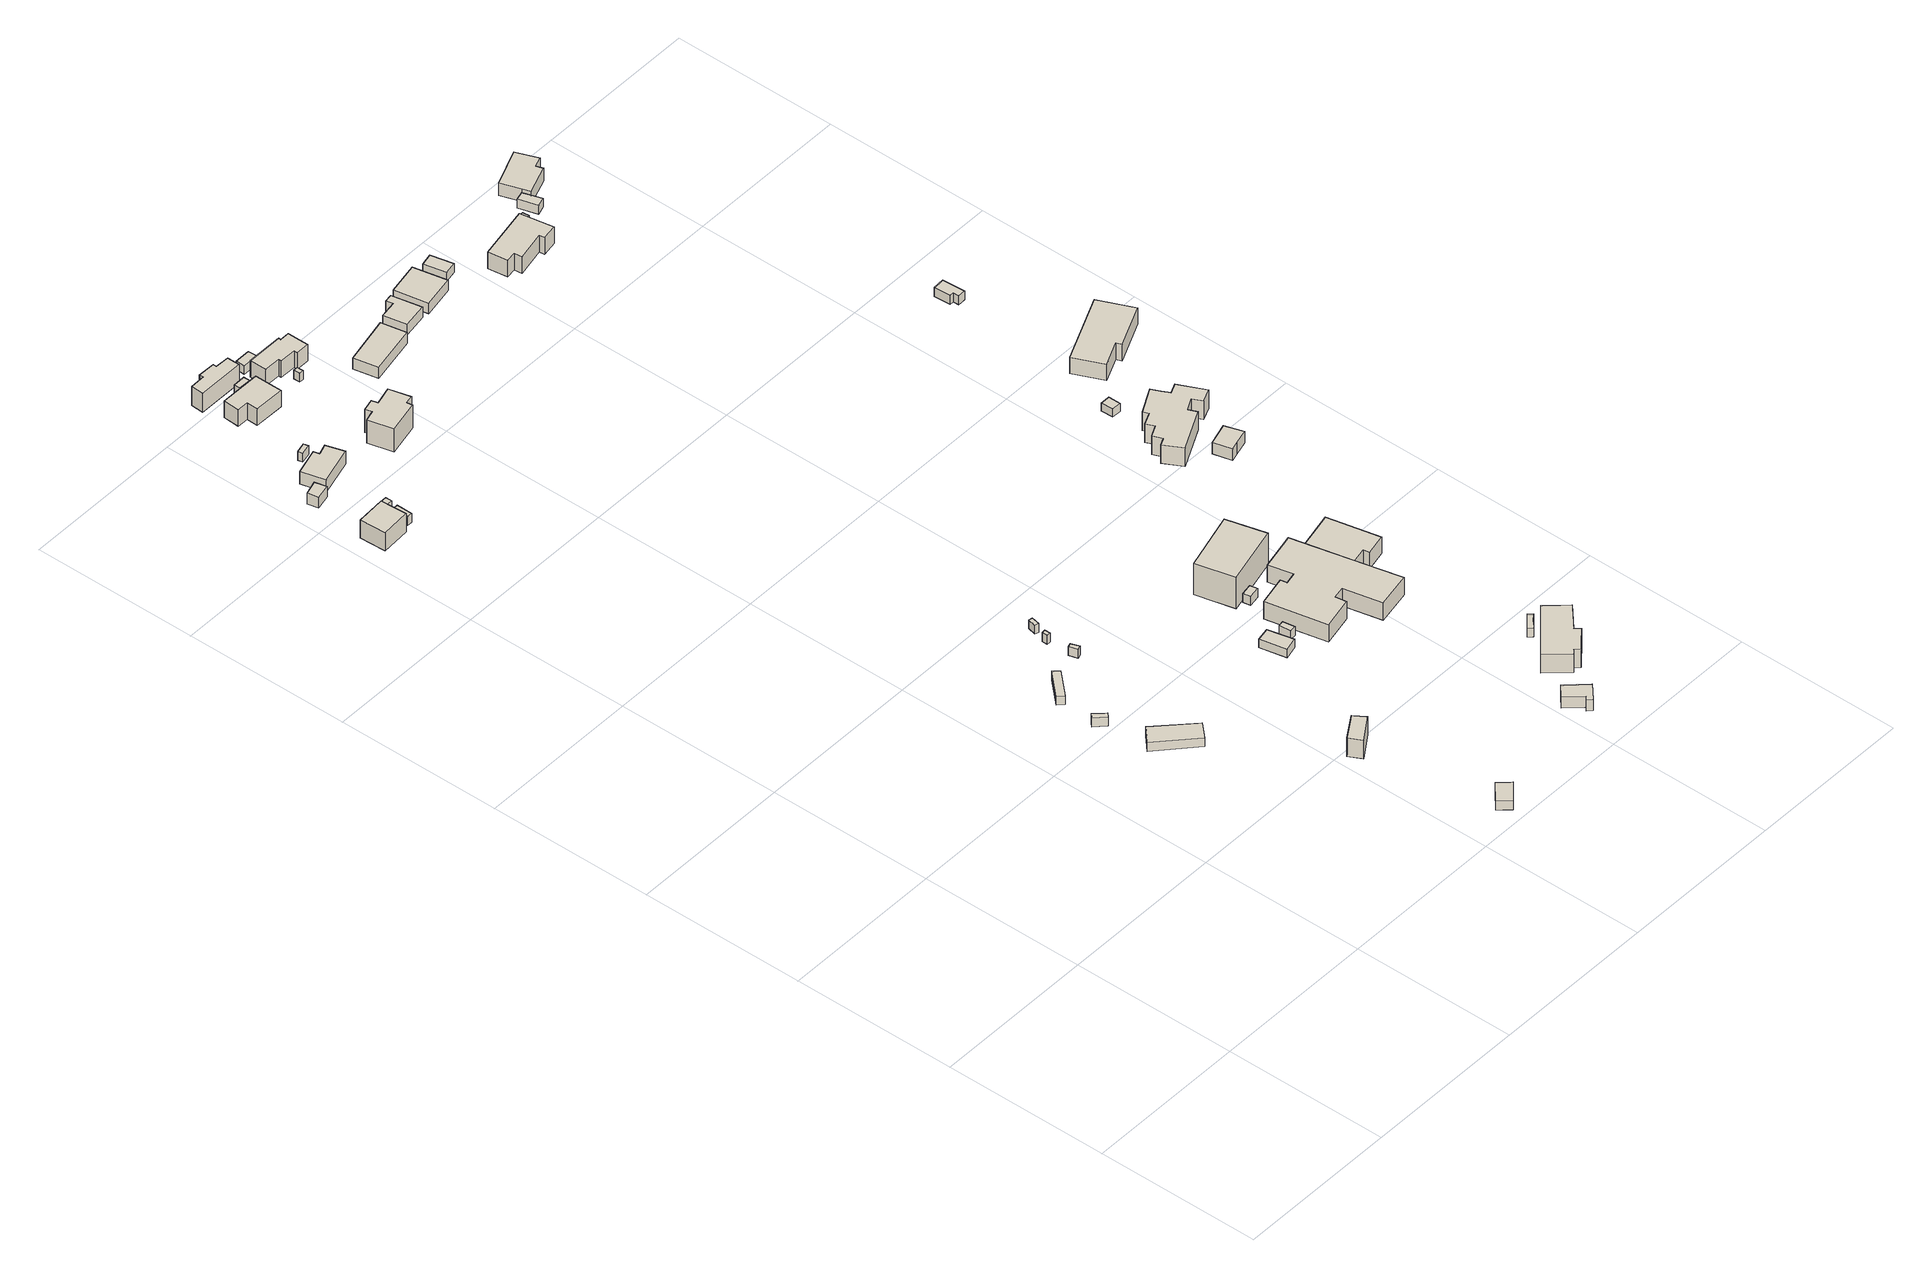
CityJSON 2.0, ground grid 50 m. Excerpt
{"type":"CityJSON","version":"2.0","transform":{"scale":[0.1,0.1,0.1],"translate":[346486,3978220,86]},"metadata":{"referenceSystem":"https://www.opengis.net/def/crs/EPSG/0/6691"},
"CityObjects":{
"building1":{"type":"Building","attributes":{"measuredHeight":3},"geometry":[{"type":"Solid","lod":"1","boundaries":[[[[0,1,2,3]],[[2,4,5,3]],[[1,6,4,2]],[[0,7,6,1]],[[3,5,7,0]],[[4,6,7,5]]]]}]},
"building2":{"type":"Building","attributes":{"measuredHeight":3},"geometry":[{"type":"Solid","lod":"1","boundaries":[[[[8,9,10,11]],[[10,12,13,11]],[[9,14,12,10]],[[8,15,14,9]],[[11,13,15,8]],[[12,14,15,13]]]]}]},
"building3":{"type":"Building","attributes":{"measuredHeight":3},"geometry":[{"type":"Solid","lod":"1","boundaries":[[[[16,17,18,19]],[[18,20,21,19]],[[17,22,20,18]],[[16,23,22,17]],[[19,21,23,16]],[[20,22,23,21]]]]}]},
"building4":{"type":"Building","attributes":{"measuredHeight":7},"geometry":[{"type":"Solid","lod":"1","boundaries":[[[[24,25,26,27]],[[26,28,29,27]],[[25,30,28,26]],[[24,31,30,25]],[[27,29,31,24]],[[28,30,31,29]]]]}]},
"building5":{"type":"Building","attributes":{"measuredHeight":3.7},"geometry":[{"type":"Solid","lod":"1","boundaries":[[[[32,33,34,35]],[[34,36,37,35]],[[33,38,36,34]],[[32,39,38,33]],[[35,37,39,32]],[[36,38,39,37]]]]}]},
"building6":{"type":"Building","attributes":{"measuredHeight":3},"geometry":[{"type":"Solid","lod":"1","boundaries":[[[[40,41,42,43]],[[42,44,45,43]],[[41,46,44,42]],[[40,47,46,41]],[[43,45,47,40]],[[44,46,47,45]]]]}]},
"building7":{"type":"Building","attributes":{"measuredHeight":3},"geometry":[{"type":"Solid","lod":"1","boundaries":[[[[48,49,50,51]],[[50,52,53,51]],[[49,54,52,50]],[[48,55,54,49]],[[51,53,55,48]],[[52,54,55,53]]]]}]},
"building8":{"type":"Building","attributes":{"measuredHeight":3},"geometry":[{"type":"Solid","lod":"1","boundaries":[[[[56,57,58,59]],[[58,60,61,59]],[[57,62,60,58]],[[56,63,62,57]],[[59,61,63,56]],[[60,62,63,61]]]]}]},
"building9":{"type":"Building","attributes":{"measuredHeight":3},"geometry":[{"type":"Solid","lod":"1","boundaries":[[[[64,65,66,67]],[[66,68,69,67]],[[65,70,68,66]],[[64,71,70,65]],[[67,69,71,64]],[[68,70,71,69]]]]}]},
"building10":{"type":"Building","attributes":{"measuredHeight":7.5},"geometry":[{"type":"Solid","lod":"1","boundaries":[[[[72,73,74,75]],[[74,76,77,75]],[[73,78,76,74]],[[72,79,78,73]],[[75,77,79,72]],[[76,78,79,77]]]]}]},
"building11":{"type":"Building","attributes":{"measuredHeight":3},"geometry":[{"type":"Solid","lod":"1","boundaries":[[[[80,81,82,83]],[[82,84,85,83]],[[81,86,84,82]],[[80,87,86,81]],[[83,85,87,80]],[[84,86,87,85]]]]}]},
"building12":{"type":"Building","attributes":{"measuredHeight":4.7},"geometry":[{"type":"Solid","lod":"1","boundaries":[[[[88,89,90,91,92,93]],[[92,94,95,93]],[[91,96,94,92]],[[90,97,96,91]],[[89,98,97,90]],[[88,99,98,89]],[[93,95,99,88]],[[94,96,97,98,99,95]]]]}]},
"building13":{"type":"Building","attributes":{"measuredHeight":3},"geometry":[{"type":"Solid","lod":"1","boundaries":[[[[100,101,102,103]],[[102,104,105,103]],[[101,106,104,102]],[[100,107,106,101]],[[103,105,107,100]],[[104,106,107,105]]]]}]},
"building14":{"type":"Building","attributes":{"measuredHeight":7.2},"geometry":[{"type":"Solid","lod":"1","boundaries":[[[[108,109,110,111,112,113]],[[112,114,115,113]],[[111,116,114,112]],[[110,117,116,111]],[[109,118,117,110]],[[108,119,118,109]],[[113,115,119,108]],[[114,116,117,118,119,115]]]]}]},
"building15":{"type":"Building","attributes":{"土砂災害警戒区域.現象区分":"1","土砂災害警戒区域.区域区分":"2","measuredHeight":3},"geometry":[{"type":"Solid","lod":"1","boundaries":[[[[120,121,122,123]],[[122,124,125,123]],[[121,126,124,122]],[[120,127,126,121]],[[123,125,127,120]],[[124,126,127,125]]]]}]},
"building16":{"type":"Building","attributes":{"measuredHeight":7.1},"geometry":[{"type":"Solid","lod":"1","boundaries":[[[[128,129,130,131,132,133,134,135]],[[134,136,137,135]],[[133,138,136,134]],[[132,139,138,133]],[[131,140,139,132]],[[130,141,140,131]],[[129,142,141,130]],[[128,143,142,129]],[[135,137,143,128]],[[136,138,139,140,141,142,143,137]]]]}]},
"building17":{"type":"Building","attributes":{"measuredHeight":2.9},"geometry":[{"type":"Solid","lod":"1","boundaries":[[[[144,145,146,147]],[[146,148,149,147]],[[145,150,148,146]],[[144,151,150,145]],[[147,149,151,144]],[[148,150,151,149]]]]}]},
"building18":{"type":"Building","attributes":{"measuredHeight":2.9},"geometry":[{"type":"Solid","lod":"1","boundaries":[[[[152,153,154,155]],[[154,156,157,155]],[[153,158,156,154]],[[152,159,158,153]],[[155,157,159,152]],[[156,158,159,157]]]]}]},
"building19":{"type":"Building","attributes":{"measuredHeight":8.9},"geometry":[{"type":"Solid","lod":"1","boundaries":[[[[160,161,162,163,164,165,166,167,168,169]],[[168,170,171,169]],[[167,172,170,168]],[[166,173,172,167]],[[165,174,173,166]],[[164,175,174,165]],[[163,176,175,164]],[[162,177,176,163]],[[161,178,177,162]],[[160,179,178,161]],[[169,171,179,160]],[[170,172,173,174,175,176,177,178,179,171]]]]}]},
"building20":{"type":"Building","attributes":{"measuredHeight":2.9},"geometry":[{"type":"Solid","lod":"1","boundaries":[[[[180,181,182,183]],[[182,184,185,183]],[[181,186,184,182]],[[180,187,186,181]],[[183,185,187,180]],[[184,186,187,185]]]]}]},
"building21":{"type":"Building","attributes":{"measuredHeight":3},"geometry":[{"type":"Solid","lod":"1","boundaries":[[[[188,189,190,191]],[[190,192,193,191]],[[189,194,192,190]],[[188,195,194,189]],[[191,193,195,188]],[[192,194,195,193]]]]}]},
"building22":{"type":"Building","attributes":{"measuredHeight":7.7},"geometry":[{"type":"Solid","lod":"1","boundaries":[[[[196,197,198,199,200,201,202,203,204,205]],[[204,206,207,205]],[[203,208,206,204]],[[202,209,208,203]],[[201,210,209,202]],[[200,211,210,201]],[[199,212,211,200]],[[198,213,212,199]],[[197,214,213,198]],[[196,215,214,197]],[[205,207,215,196]],[[206,208,209,210,211,212,213,214,215,207]]]]}]},
"building23":{"type":"Building","attributes":{"measuredHeight":3},"geometry":[{"type":"Solid","lod":"1","boundaries":[[[[216,217,218,219]],[[218,220,221,219]],[[217,222,220,218]],[[216,223,222,217]],[[219,221,223,216]],[[220,222,223,221]]]]}]},
"building24":{"type":"Building","attributes":{"measuredHeight":3.1},"geometry":[{"type":"Solid","lod":"1","boundaries":[[[[224,225,226,227]],[[226,228,229,227]],[[225,230,228,226]],[[224,231,230,225]],[[227,229,231,224]],[[228,230,231,229]]]]}]},
"building25":{"type":"Building","attributes":{"土砂災害警戒区域.現象区分":"1","土砂災害警戒区域.区域区分":"1","measuredHeight":7.8},"geometry":[{"type":"Solid","lod":"1","boundaries":[[[[232,233,234,235,236,237,238,239,240,241,242,243,244,245]],[[244,246,247,245]],[[243,248,246,244]],[[242,249,248,243]],[[241,250,249,242]],[[240,251,250,241]],[[239,252,251,240]],[[238,253,252,239]],[[237,254,253,238]],[[236,255,254,237]],[[235,256,255,236]],[[234,257,256,235]],[[233,258,257,234]],[[232,259,258,233]],[[245,247,259,232]],[[246,248,249,250,251,252,253,254,255,256,257,258,259,247]]]]}]},
"building26":{"type":"Building","attributes":{"measuredHeight":4.3},"geometry":[{"type":"Solid","lod":"1","boundaries":[[[[260,261,262,263]],[[262,264,265,263]],[[261,266,264,262]],[[260,267,266,261]],[[263,265,267,260]],[[264,266,267,265]]]]}]},
"building27":{"type":"Building","attributes":{"measuredHeight":11.7},"geometry":[{"type":"Solid","lod":"1","boundaries":[[[[268,269,270,271]],[[270,272,273,271]],[[269,274,272,270]],[[268,275,274,269]],[[271,273,275,268]],[[272,274,275,273]]]]}]},
"building28":{"type":"Building","attributes":{"土砂災害警戒区域.現象区分":"1","土砂災害警戒区域.区域区分":"1","measuredHeight":4.7},"geometry":[{"type":"Solid","lod":"1","boundaries":[[[[276,277,278,279,280,281]],[[280,282,283,281]],[[279,284,282,280]],[[278,285,284,279]],[[277,286,285,278]],[[276,287,286,277]],[[281,283,287,276]],[[282,284,285,286,287,283]]]]}]},
"building29":{"type":"Building","attributes":{"measuredHeight":4.2},"geometry":[{"type":"Solid","lod":"1","boundaries":[[[[288,289,290,291,292,293]],[[292,294,295,293]],[[291,296,294,292]],[[290,297,296,291]],[[289,298,297,290]],[[288,299,298,289]],[[293,295,299,288]],[[294,296,297,298,299,295]]]]}]},
"building30":{"type":"Building","attributes":{"土砂災害警戒区域.現象区分":"1","土砂災害警戒区域.区域区分":"1","measuredHeight":7.6},"geometry":[{"type":"Solid","lod":"1","boundaries":[[[[300,301,302,303,304,305]],[[304,306,307,305]],[[303,308,306,304]],[[302,309,308,303]],[[301,310,309,302]],[[300,311,310,301]],[[305,307,311,300]],[[306,308,309,310,311,307]]]]}]},
"building31":{"type":"Building","attributes":{"土砂災害警戒区域.現象区分":"1","土砂災害警戒区域.区域区分":"2","measuredHeight":7.8},"geometry":[{"type":"Solid","lod":"1","boundaries":[[[[312,313,314,315,316,317,318,319,320]],[[319,321,322,320]],[[318,323,321,319]],[[317,324,323,318]],[[316,325,324,317]],[[315,326,325,316]],[[314,327,326,315]],[[313,328,327,314]],[[312,329,328,313]],[[320,322,329,312]],[[321,323,324,325,326,327,328,329,322]]]]}]},
"building32":{"type":"Building","attributes":{"measuredHeight":4},"geometry":[{"type":"Solid","lod":"1","boundaries":[[[[330,331,332,333]],[[332,334,335,333]],[[331,336,334,332]],[[330,337,336,331]],[[333,335,337,330]],[[334,336,337,335]]]]}]},
"building33":{"type":"Building","attributes":{"土砂災害警戒区域.現象区分":"1","土砂災害警戒区域.区域区分":"2","measuredHeight":3},"geometry":[{"type":"Solid","lod":"1","boundaries":[[[[338,339,340,341,342]],[[341,343,344,342]],[[340,345,343,341]],[[339,346,345,340]],[[338,347,346,339]],[[342,344,347,338]],[[343,345,346,347,344]]]]}]},
"building34":{"type":"Building","attributes":{"measuredHeight":3},"geometry":[{"type":"Solid","lod":"1","boundaries":[[[[348,349,350,351]],[[350,352,353,351]],[[349,354,352,350]],[[348,355,354,349]],[[351,353,355,348]],[[352,354,355,353]]]]}]},
"building35":{"type":"Building","attributes":{"measuredHeight":7.8},"geometry":[{"type":"Solid","lod":"1","boundaries":[[[[356,357,358,359,360,361,362,363]],[[362,364,365,363]],[[361,366,364,362]],[[360,367,366,361]],[[359,368,367,360]],[[358,369,368,359]],[[357,370,369,358]],[[356,371,370,357]],[[363,365,371,356]],[[364,366,367,368,369,370,371,365]]]]}]},
"building36":{"type":"Building","attributes":{"measuredHeight":4},"geometry":[{"type":"Solid","lod":"1","boundaries":[[[[372,373,374,375,376]],[[375,377,378,376]],[[374,379,377,375]],[[373,380,379,374]],[[372,381,380,373]],[[376,378,381,372]],[[377,379,380,381,378]]]]}]},
"building37":{"type":"Building","attributes":{"measuredHeight":2.7},"geometry":[{"type":"Solid","lod":"1","boundaries":[[[[382,383,384,385]],[[384,386,387,385]],[[383,388,386,384]],[[382,389,388,383]],[[385,387,389,382]],[[386,388,389,387]]]]}]},
"building38":{"type":"Building","attributes":{"measuredHeight":7.9},"geometry":[{"type":"Solid","lod":"1","boundaries":[[[[390,391,392,393,394,395,396,397,398,399,400,401,402,403,404,405,406]],[[405,407,408,406]],[[404,409,407,405]],[[403,410,409,404]],[[402,411,410,403]],[[401,412,411,402]],[[400,413,412,401]],[[399,414,413,400]],[[398,415,414,399]],[[397,416,415,398]],[[396,417,416,397]],[[395,418,417,396]],[[394,419,418,395]],[[393,420,419,394]],[[392,421,420,393]],[[391,422,421,392]],[[390,423,422,391]],[[406,408,423,390]],[[407,409,410,411,412,413,414,415,416,417,418,419,420,421,422,423,408]]]]}]},
"building39":{"type":"Building","attributes":{"measuredHeight":3},"geometry":[{"type":"Solid","lod":"1","boundaries":[[[[424,425,426,427]],[[426,428,429,427]],[[425,430,428,426]],[[424,431,430,425]],[[427,429,431,424]],[[428,430,431,429]]]]}]},
"building40":{"type":"Building","attributes":{"measuredHeight":3},"geometry":[{"type":"Solid","lod":"1","boundaries":[[[[432,433,434,435,436]],[[435,437,438,436]],[[434,439,437,435]],[[433,440,439,434]],[[432,441,440,433]],[[436,438,441,432]],[[437,439,440,441,438]]]]}]},
"building41":{"type":"Building","attributes":{"measuredHeight":5.6},"geometry":[{"type":"Solid","lod":"1","boundaries":[[[[442,443,444,445,433,432,446]],[[432,447,448,446]],[[433,449,447,432]],[[445,450,449,433]],[[444,451,450,445]],[[443,452,451,444]],[[442,453,452,443]],[[446,448,453,442]],[[447,449,450,451,452,453,448]]]]}]},
"building42":{"type":"Building","attributes":{"measuredHeight":7.7},"geometry":[{"type":"Solid","lod":"1","boundaries":[[[[454,455,456,457,458,459]],[[458,460,461,459]],[[457,462,460,458]],[[456,463,462,457]],[[455,464,463,456]],[[454,465,464,455]],[[459,461,465,454]],[[460,462,463,464,465,461]]]]}]},
"building43":{"type":"Building","attributes":{"measuredHeight":3},"geometry":[{"type":"Solid","lod":"1","boundaries":[[[[466,467,468,469,470,471,472]],[[471,473,474,472]],[[470,475,473,471]],[[469,476,475,470]],[[468,477,476,469]],[[467,478,477,468]],[[466,479,478,467]],[[472,474,479,466]],[[473,475,476,477,478,479,474]]]]}]}
},
"vertices":[
[483,678,289],[526,720,289],[629,620,289],[590,579,289],[629,620,319],[590,579,319],[526,720,319],[483,678,319],
[514,832,264],[484,862,264],[496,874,264],[525,843,264],[496,874,294],[525,843,294],[484,862,294],[514,832,294],
[509,970,259],[493,986,259],[558,1055,259],[573,1038,259],[558,1055,289],[573,1038,289],[493,986,289],[509,970,289],
[99,2794,61],[10,2789,61],[7,2868,61],[95,2874,61],[7,2868,123],[95,2874,123],[10,2789,123],[99,2794,123],
[54,3059,69],[63,3025,69],[18,3014,69],[11,3047,69],[18,3014,106],[11,3047,106],[63,3025,106],[54,3059,106],
[138,2857,58],[138,2809,58],[122,2809,58],[122,2857,58],[122,2809,88],[122,2857,88],[138,2809,88],[138,2857,88],
[669,1089,255],[679,1064,255],[666,1059,255],[658,1085,255],[666,1059,285],[658,1085,285],[679,1064,285],[669,1089,285],
[140,2896,60],[140,2876,60],[120,2876,60],[120,2896,60],[120,2876,90],[120,2896,90],[140,2876,90],[140,2896,90],
[667,1170,255],[667,1152,255],[655,1152,255],[655,1169,255],[655,1152,285],[655,1169,285],[667,1152,285],[667,1170,285],
[963,356,199],[889,307,199],[868,345,199],[940,391,199],[868,345,262],[940,391,262],[889,307,262],[963,356,262],
[683,1225,253],[678,1199,253],[666,1202,253],[672,1227,253],[666,1202,283],[672,1227,283],[678,1199,283],[683,1225,283],
[191,3071,66],[77,3039,66],[59,3111,66],[137,3133,66],[142,3115,66],[174,3126,66],[142,3115,109],[174,3126,109],[137,3133,109],[59,3111,109],[77,3039,109],[191,3071,109],
[140,3168,83],[143,3153,83],[112,3146,83],[109,3160,83],[112,3146,113],[109,3160,113],[143,3153,113],[140,3168,113],
[206,3297,117],[114,3298,117],[115,3331,117],[81,3332,117],[83,3381,117],[206,3380,117],[83,3381,173],[206,3380,173],[81,3332,173],[115,3331,173],[114,3298,173],[206,3297,173],
[1143,88,40],[1173,55,40],[1119,9,40],[1090,42,40],[1119,9,70],[1090,42,70],[1173,55,70],[1143,88,70],
[201,3431,122],[59,3431,122],[61,3469,122],[107,3470,122],[107,3482,122],[159,3481,122],[159,3470,122],[201,3469,122],[159,3470,186],[201,3469,186],[159,3481,186],[107,3482,186],[107,3470,186],[61,3469,186],[59,3431,186],[201,3431,186],
[201,3415,122],[201,3396,122],[163,3397,122],[163,3415,122],[163,3397,152],[163,3415,152],[201,3396,152],[201,3415,152],
[1072,781,204],[1090,704,204],[1049,694,204],[1032,773,204],[1049,694,233],[1032,773,233],[1090,704,233],[1072,781,233],
[292,3088,56],[326,3097,56],[320,3117,56],[355,3126,56],[361,3107,56],[416,3122,56],[432,3057,56],[407,3052,56],[410,3035,56],[312,3013,56],[410,3035,135],[312,3013,135],[407,3052,135],[432,3057,135],[416,3122,135],[361,3107,135],[355,3126,135],[320,3117,135],[326,3097,135],[292,3088,135],
[284,3470,121],[285,3442,121],[236,3443,121],[236,3470,121],[236,3443,150],[236,3470,150],[285,3442,150],[284,3470,150],
[320,3340,117],[320,3320,117],[307,3320,117],[307,3340,117],[307,3320,147],[307,3340,147],[320,3320,147],[320,3340,147],
[381,3357,116],[340,3357,116],[340,3367,116],[291,3368,116],[291,3376,116],[241,3377,116],[242,3428,116],[352,3428,116],[352,3421,116],[381,3421,116],[352,3421,172],[381,3421,172],[352,3428,172],[242,3428,172],[241,3377,172],[291,3376,172],[291,3368,172],[340,3367,172],[340,3357,172],[381,3357,172],
[1119,768,205],[1125,732,205],[1106,730,205],[1102,766,205],[1106,730,235],[1102,766,235],[1125,732,235],[1119,768,235],
[1171,921,201],[1176,899,201],[1142,892,201],[1138,915,201],[1142,892,232],[1138,915,232],[1176,899,232],[1171,921,232],
[1349,943,199],[1359,899,199],[1391,762,199],[1423,624,199],[1316,603,199],[1290,717,199],[1256,710,199],[1261,677,199],[1165,656,199],[1126,837,199],[1215,857,199],[1219,837,199],[1253,845,199],[1237,918,199],[1253,845,258],[1237,918,258],[1219,837,258],[1215,857,258],[1126,837,258],[1165,656,258],[1261,677,258],[1256,710,258],[1290,717,258],[1316,603,258],[1423,624,258],[1391,762,258],[1359,899,258],[1349,943,258],
[464,3278,77],[610,3310,77],[625,3235,77],[479,3205,77],[625,3235,115],[479,3205,115],[610,3310,115],[464,3278,115],
[1306,1119,141],[1337,1000,141],[1159,955,141],[1130,1071,141],[1159,955,248],[1130,1071,248],[1337,1000,248],[1306,1119,248],
[1539,206,18],[1593,148,18],[1551,109,18],[1538,122,18],[1548,131,18],[1506,177,18],[1548,131,56],[1506,177,56],[1538,122,56],[1551,109,56],[1593,148,56],[1539,206,56],
[636,3325,76],[687,3333,76],[683,3354,76],[707,3358,76],[725,3268,76],[650,3256,76],[725,3268,112],[650,3256,112],[707,3358,112],[683,3354,112],[687,3333,112],[636,3325,112],
[1359,899,198],[1471,924,198],[1505,768,198],[1442,754,198],[1438,772,198],[1391,762,198],[1438,772,254],[1391,762,254],[1442,754,254],[1505,768,254],[1471,924,254],[1359,899,254],
[1717,422,14],[1770,364,14],[1705,304,14],[1718,288,14],[1677,255,14],[1657,239,14],[1645,254,14],[1631,242,14],[1577,304,14],[1631,242,76],[1577,304,76],[1645,254,76],[1657,239,76],[1677,255,76],[1718,288,76],[1705,304,76],[1770,364,76],[1717,422,76],
[845,3285,75],[747,3266,75],[727,3367,75],[824,3386,75],[727,3367,110],[824,3386,110],[747,3266,110],[845,3285,110],
[1686,441,27],[1697,429,27],[1676,412,27],[1657,395,27],[1646,407,27],[1657,395,57],[1646,407,57],[1676,412,57],[1697,429,57],[1686,441,57],
[892,3385,74],[907,3318,74],[869,3310,74],[855,3377,74],[869,3310,104],[855,3377,104],[907,3318,104],[892,3385,104],
[1160,3316,43],[1178,3216,43],[1131,3209,43],[1129,3225,43],[1040,3205,43],[1037,3229,43],[1007,3225,43],[998,3284,43],[1007,3225,100],[998,3284,100],[1037,3229,100],[1040,3205,100],[1129,3225,100],[1131,3209,100],[1178,3216,100],[1160,3316,100],
[1721,1471,31],[1739,1416,31],[1693,1403,31],[1669,1396,31],[1655,1452,31],[1669,1396,70],[1655,1452,70],[1693,1403,70],[1739,1416,70],[1721,1471,70],
[1625,1767,33],[1625,1729,33],[1597,1730,33],[1596,1767,33],[1597,1730,60],[1596,1767,60],[1625,1729,60],[1625,1767,60],
[1689,1687,27],[1701,1661,27],[1714,1637,27],[1744,1650,27],[1783,1571,27],[1742,1554,27],[1728,1583,27],[1692,1564,27],[1703,1539,27],[1578,1476,27],[1548,1531,27],[1570,1541,27],[1558,1570,27],[1593,1587,27],[1581,1612,27],[1619,1629,27],[1611,1645,27],[1619,1629,90],[1611,1645,90],[1581,1612,90],[1593,1587,90],[1558,1570,90],[1570,1541,90],[1548,1531,90],[1578,1476,90],[1703,1539,90],[1692,1564,90],[1728,1583,90],[1742,1554,90],[1783,1571,90],[1744,1650,90],[1714,1637,90],[1701,1661,90],[1689,1687,90],
[1185,3327,49],[1187,3306,49],[1176,3306,49],[1175,3327,49],[1176,3306,79],[1175,3327,79],[1187,3306,79],[1185,3327,79],
[1250,3385,37],[1259,3360,37],[1269,3330,37],[1241,3321,37],[1224,3378,37],[1241,3321,67],[1224,3378,67],[1269,3330,67],[1259,3360,67],[1250,3385,67],
[1343,3489,37],[1369,3423,37],[1338,3413,37],[1345,3392,37],[1230,3444,37],[1250,3385,80],[1230,3444,80],[1259,3360,80],[1345,3392,80],[1338,3413,80],[1369,3423,80],[1343,3489,80],
[1870,2022,16],[1917,1918,16],[1787,1859,16],[1780,1875,16],[1705,1842,16],[1665,1930,16],[1705,1842,72],[1665,1930,72],[1780,1875,72],[1787,1859,72],[1917,1918,72],[1870,2022,72],
[1713,2388,2],[1714,2380,2],[1717,2320,2],[1694,2319,2],[1693,2337,2],[1681,2336,2],[1678,2386,2],[1681,2336,32],[1678,2386,32],[1693,2337,32],[1694,2319,32],[1717,2320,32],[1714,2380,32],[1713,2388,32]
]}
